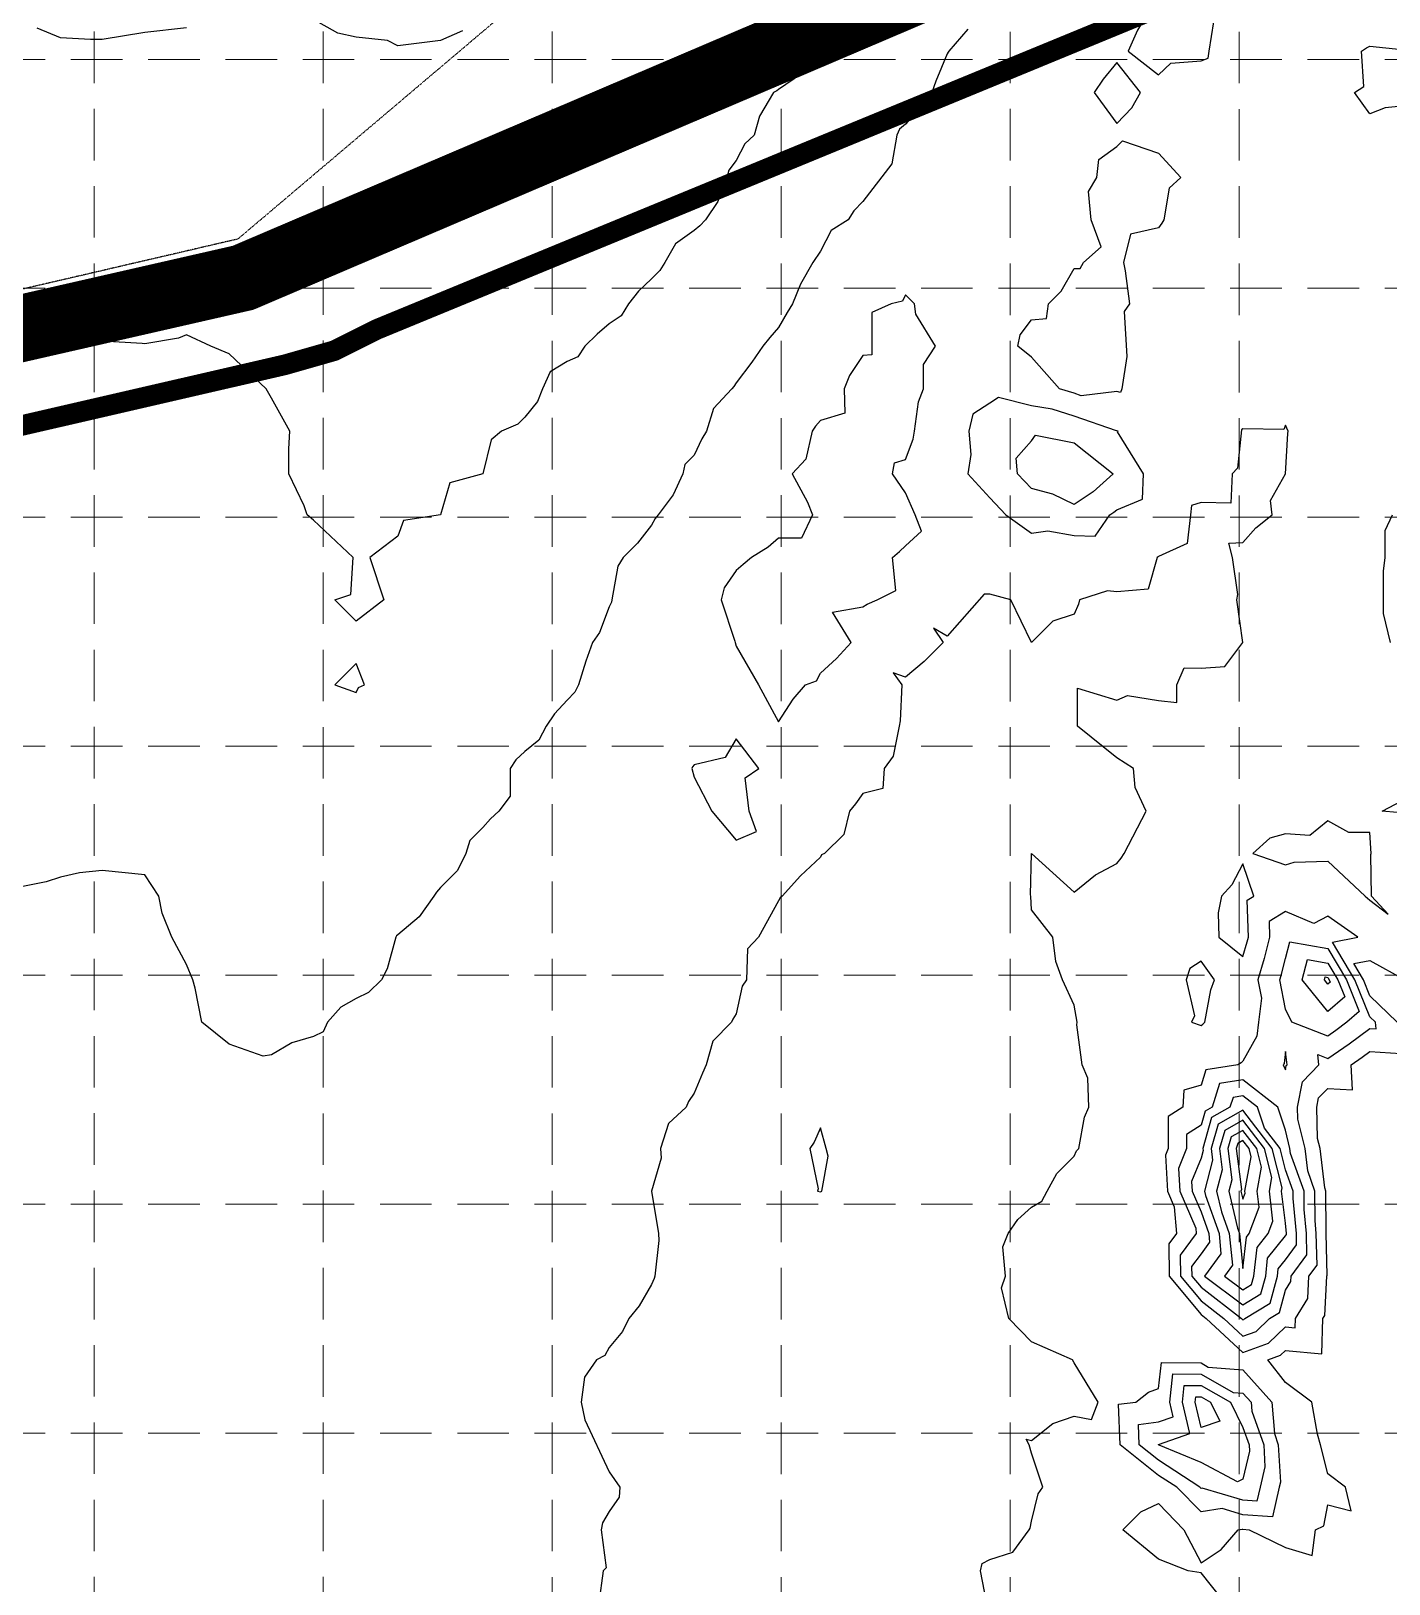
# Model space of a CAD drawing. Header units: inches. Extents: x 8135 to 11700, y -938 to 4760.
# Drawn here: x 9893 to 10420, y 608 to 1211 of the extents above; entities that cross this region are included whole.
import ezdxf

# ---------------------------------------------------------------- set-up
doc = ezdxf.new("R2010")
doc.units = ezdxf.units.IN
doc.header["$MEASUREMENT"] = 0
for name, pattern in [('DASHED', [0.75, 0.5, -0.25]), ('DASHED2', [0.375, 0.25, -0.125]), ('DOT2', [0.125, 0, -0.125]), ('HIDDEN', [0.375, 0.25, -0.125]), ('HIDDEN2', [0.1875, 0.125, -0.0625])]:
    doc.linetypes.add(name, pattern=pattern)
for name, color, linetype in [('EC', 35, 'DASHED'), ('EXCAVATION-LIMITS-W&M', 3, 'DOT2'), ('FINAL-REMEDIATION-2-27-07', 31, 'HIDDEN2'), ('GRID', 254, 'HIDDEN'), ('HATCH-1', 150, 'DASHED2'), ('LIMITS OF DISTURBANCE', 1, 'HIDDEN'), ('PRO-SILT FENCE', 8, 'DASHED2')]:
    doc.layers.add(name, color=color, linetype=linetype)

msp = doc.modelspace()

# ---------------------------------------------------------------- linework, layer by layer
at = {"layer": 'EC', "color": 35, "linetype": 'Continuous', "flags": 128}
for points, elevation in [([(10347.42, 1250.55), (10342.12, 1241.71), (10336, 1236.41), (10337.87, 1229.46), (10330.92, 1223.21), (10330.09, 1220.76), (10327.67, 1219.91), (10322.8, 1211.66), (10319.11, 1203.41), (10330.92, 1194.27), (10335.64, 1198.84), (10347.42, 1199.72), (10350.13, 1200.74), (10350.57, 1203.41), (10352.39, 1214.87), (10362.32, 1219.91), (10362.82, 1220.78), (10360.72, 1236.41)], 526), ([(10314.67, 1199.05), (10309.39, 1192.53), (10305.87, 1187.41), (10314.67, 1175.41), (10320.58, 1181.41), (10323.96, 1187.41)], 526), ([(10316.89, 1168.66), (10330.92, 1163.91), (10339.63, 1154.41), (10335.05, 1150.29), (10332.96, 1137.91), (10332.21, 1136.63), (10330.92, 1134.91), (10320.09, 1132.41), (10317.32, 1121.41), (10318.02, 1118.12), (10319.67, 1105.41), (10317.63, 1102.41), (10318.61, 1084.91), (10316.67, 1072.41), (10316.11, 1070.95), (10314.67, 1071.34), (10300.9, 1069.68), (10298.17, 1070.64), (10292.48, 1072.41), (10281.67, 1084.7), (10276.26, 1088.91), (10277.27, 1093.38), (10281.67, 1099.12), (10287.41, 1099.67), (10288.27, 1105.41), (10293.1, 1110.33), (10298.17, 1119.12), (10300.53, 1119.12), (10301.84, 1121.41), (10308.6, 1127.49), (10304.77, 1137.91), (10303.67, 1148.91), (10306.91, 1154.41), (10307.73, 1161.36), (10314.67, 1166.41)], 526), ([(10232.67, 1108.84), (10231.6, 1106.45), (10227.17, 1105.41), (10219.59, 1102), (10219.59, 1085.5), (10216.17, 1085.24), (10211, 1077.58), (10208.96, 1072.41), (10209.15, 1062.93), (10199.67, 1060.04), (10197.78, 1057.84), (10196.42, 1055.91), (10194.06, 1045.11), (10188.65, 1039.41), (10194.67, 1028.33), (10196.58, 1023.41), (10192.34, 1014.36), (10183.42, 1014.36), (10179.44, 1010.89), (10172.92, 1006.91), (10169.73, 1004.1), (10166.92, 1001.83), (10162.28, 995.12), (10161.19, 990.41), (10166.45, 974.4), (10166.56, 973.91), (10166.92, 972.41), (10175.61, 957.41), (10183.42, 943.01), (10189.05, 951.87), (10193.87, 957.41), (10198.11, 959), (10199.67, 961.99), (10205.98, 967.6), (10211.59, 973.91), (10204.39, 985.7), (10216.17, 987.66), (10217.82, 988.76), (10221.67, 990.41), (10229.01, 994.08), (10227.72, 1006.91), (10230.42, 1009.16), (10232.67, 1011.41), (10238.86, 1017.12), (10236.5, 1023.41), (10232.67, 1031.94), (10227.65, 1039.41), (10228.4, 1043.69), (10232.67, 1044.91), (10235.67, 1052.87), (10236.17, 1055.91), (10237.73, 1067.28), (10239.73, 1072.41), (10239.73, 1081.75), (10244.35, 1088.91), (10236.74, 1101.29), (10236.16, 1105.41)], 526), ([(10314.67, 1056.06), (10314.54, 1056.05), (10298.17, 1061.77), (10289.67, 1064.42), (10281.67, 1065.72), (10268.82, 1068.97), (10265.42, 1066.83), (10258.8, 1062.54), (10257.35, 1055.91), (10258.01, 1046.83), (10256.96, 1039.41), (10265.42, 1030), (10271.66, 1023.41), (10281.67, 1016.27), (10287.91, 1017.17), (10298.17, 1015.45), (10306.37, 1015.22), (10312.06, 1023.41), (10313.62, 1024.43), (10314.67, 1025.39), (10324.71, 1029.53), (10325.06, 1039.41), (10314.98, 1055.6), (10315.23, 1055.91)], 527), ([(10283.17, 1054.41), (10298.17, 1051.39), (10313.33, 1039.41), (10305.49, 1032.32), (10298.17, 1027.51), (10289.92, 1031.41), (10281.67, 1033.64), (10276.14, 1039.41), (10275.68, 1045.5), (10281.67, 1052.2)], 528), ([(10019.42, 965.66), (10015.3, 961.54), (10011.17, 957.41), (10019.42, 954.5), (10020.44, 956.41), (10022.67, 957.41)], 528), ([(10166.92, 936.46), (10162.71, 929.19), (10150.67, 926.41), (10149.99, 925.6), (10149.76, 924.91), (10150.67, 921.61), (10157.52, 908.41), (10166.92, 897.07), (10174.82, 900.52), (10171.97, 908.41), (10170.53, 921.3), (10175.81, 924.91)], 526), ([(10412.92, 900.16), (10404.8, 900.16), (10396.67, 904.66), (10389.66, 898.92), (10380.17, 899.58), (10374.17, 897.91), (10367.48, 891.91), (10380.17, 887.57), (10383.51, 888.58), (10396.67, 888.99), (10411.1, 875.41), (10412.92, 873.83), (10420.1, 868.45), (10413.64, 875.41), (10413.29, 891.55), (10413.4, 891.91)], 527), ([(10363.67, 887.95), (10359.39, 879.76), (10355.33, 875.41), (10354.07, 868.86), (10354.29, 859.41), (10363.67, 852.01), (10365.38, 857.7), (10365.81, 859.41), (10365.29, 873.84), (10367.85, 875.41)], 527), ([(10396.67, 867.6), (10391.17, 864.74), (10380.17, 869.49), (10373.8, 865.6), (10374.02, 859.41), (10371.96, 851.13), (10369.49, 842.91), (10370.82, 835.76), (10369.69, 826.41), (10369.07, 821.02), (10363.67, 811.38), (10362.94, 810.66), (10361.69, 809.91), (10349.32, 807.98), (10347.42, 801.99), (10340.79, 800.04), (10340.35, 793.41), (10334.64, 789.81), (10334.64, 777.41), (10333.56, 774.77), (10334.41, 760.91), (10337.01, 754.83), (10337.83, 744.41), (10334.91, 740.43), (10335.07, 727.91), (10347.42, 712.94), (10349.41, 711.41), (10363.67, 698.2), (10373.56, 701.82), (10380.17, 708.12), (10383.91, 707.79), (10384.03, 711.41), (10388.89, 719.2), (10389.29, 727.91), (10392.44, 732.14), (10392.15, 744.41), (10391.67, 749.41), (10391.64, 760.91), (10388.82, 768.76), (10387.78, 777.41), (10384.95, 788.77), (10384.82, 793.41), (10386.76, 803.32), (10393.2, 809.91), (10392.73, 813.86), (10396.67, 812.35), (10404.9, 818.06), (10412.92, 824.07), (10415.42, 823.92), (10415.1, 826.41), (10412.92, 828.53), (10407.11, 842.91), (10398.48, 857.58), (10408.21, 859.41)], 526), ([(10381.89, 857.7), (10396.67, 855.03), (10403.81, 842.91), (10408.78, 830.62), (10404.02, 826.41), (10399.79, 823.25), (10396.67, 821.08), (10382.7, 826.41), (10380.17, 831.45), (10378.04, 842.91), (10378.53, 844.55), (10380.17, 851.16)], 525), ([(10347.42, 850.19), (10343.08, 847.25), (10341.67, 842.91), (10344.92, 828.91), (10343.67, 826.41), (10347.42, 825.21), (10348.16, 825.66), (10348.93, 826.41), (10351.23, 839.04), (10352.61, 842.91)], 527), ([(10388.73, 850.85), (10396.67, 849.42), (10400.51, 842.91), (10403.17, 836.31), (10396.67, 830.56), (10386.65, 842.91)], 524), ([(10395.58, 844.01), (10396.67, 843.81), (10397.2, 842.91), (10397.57, 842), (10396.67, 841.21), (10395.29, 842.91)], 523), ([(10380.17, 815.07), (10379.65, 810.44), (10379.35, 809.91), (10380.17, 807.99), (10380.49, 809.6), (10380.79, 809.91)], 525), ([(10363.67, 804.04), (10354.6, 802.62), (10351.68, 793.41), (10348.97, 791.89), (10347.42, 786.44), (10341.78, 782.88), (10341.78, 777.41), (10338.64, 769.69), (10339.17, 760.91), (10345.34, 746.49), (10345.51, 744.41), (10339.33, 736.01), (10339.44, 727.91), (10347.42, 718.23), (10356.27, 711.41), (10363.67, 704.55), (10368.81, 706.43), (10374.03, 711.41), (10377.86, 713.72), (10380.17, 722.41), (10382.29, 725.8), (10382.38, 727.91), (10388.48, 736.1), (10388.29, 744.41), (10387.4, 753.69), (10387.38, 760.91), (10382.17, 775.41), (10381.93, 777.41), (10380.17, 784.47), (10377.19, 793.41)], 525), ([(10363.67, 797.86), (10359.88, 797.27), (10358.65, 793.41), (10351.51, 789.39), (10348.11, 777.41), (10348.21, 776.62), (10347.42, 773.72), (10343.72, 764.62), (10343.94, 760.91), (10347.42, 752.77), (10350.41, 744.41), (10350.74, 741.05), (10347.42, 736.58), (10343.75, 731.58), (10343.8, 727.91), (10347.42, 723.52), (10363.13, 711.41), (10363.67, 710.9), (10364.05, 711.04), (10364.44, 711.41), (10374.25, 717.33), (10377.07, 727.91), (10377.38, 730.71), (10380.17, 734.21), (10384.53, 740.06), (10384.42, 744.41), (10383.12, 757.96), (10383.12, 760.91), (10380.17, 769.1), (10378.07, 777.41), (10372.04, 785.3), (10369.33, 793.41)], 524), ([(10363.67, 792.31), (10354.05, 786.89), (10351.36, 777.41), (10351.92, 772.84), (10348.7, 760.91), (10349.11, 759.2), (10354.39, 744.41), (10355.15, 736.56), (10348.74, 727.91), (10363.67, 716.74), (10370.64, 720.94), (10372.5, 727.91), (10373.26, 734.82), (10380.17, 743.48), (10380.57, 744.01), (10380.56, 744.41), (10380.17, 748.43), (10378.7, 760.91), (10378.93, 762.16), (10375.07, 777.41)], 523), ([(10199.67, 785.41), (10197.24, 779.81), (10195.61, 777.41), (10198.82, 761.78), (10198.59, 760.91), (10199.67, 760.54), (10199.92, 760.66), (10200.26, 760.91), (10202.67, 774.41), (10201.87, 777.41)], 525), ([(10363.67, 788.38), (10356.59, 784.39), (10354.61, 777.41), (10355.64, 769.07), (10353.44, 760.91), (10355.36, 752.85), (10358.38, 744.41), (10359.57, 732.08), (10356.48, 727.91), (10363.67, 722.53), (10367.03, 724.55), (10367.93, 727.91), (10369.15, 738.94), (10373.52, 744.41), (10375.32, 749.26), (10373.95, 760.91), (10374.9, 766.18), (10372.06, 777.41)], 522), ([(10363.67, 784.45), (10359.13, 781.89), (10357.86, 777.41), (10359.36, 765.29), (10358.18, 760.91), (10361.61, 746.5), (10362.36, 744.41), (10363.67, 730.8), (10365.03, 743.05), (10366.12, 744.41), (10369.93, 754.66), (10369.19, 760.91), (10370.88, 770.21), (10369.05, 777.41)], 521), ([(10363.67, 780.52), (10361.67, 779.39), (10361.11, 777.41), (10363.08, 761.51), (10362.92, 760.91), (10363.67, 757.73), (10364.54, 760.05), (10364.44, 760.91), (10366.85, 774.23), (10366.05, 777.41)], 520), ([(10350.23, 692.56), (10363.67, 691.44), (10374.86, 678.91), (10375.87, 666.71), (10377.4, 662.41), (10378.25, 647.84), (10377.8, 645.91), (10375.16, 634.43), (10363.67, 635.21), (10355.63, 637.58), (10347.42, 636.34), (10337.96, 645.91), (10330.92, 650.52), (10316.08, 662.41), (10315.44, 678.13), (10322.06, 678.91), (10327.02, 682.87), (10330.92, 684.26), (10332.03, 694.3), (10347.42, 694.14)], 526), ([(10359.9, 682.74), (10363.67, 682.43), (10366.81, 678.91), (10367.1, 675.49), (10371.73, 662.41), (10372.23, 653.86), (10370.36, 645.91), (10369.11, 640.47), (10363.67, 640.84), (10347.81, 645.51), (10347.42, 645.45), (10346.97, 645.91), (10330.92, 656.44), (10323.46, 662.41), (10323.15, 670.31), (10330.92, 671.23), (10336.6, 673.24), (10335.26, 678.91), (10336.47, 689.87), (10347.42, 689.75)], 525), ([(10340.9, 685.43), (10347.42, 685.36), (10358.91, 678.91), (10363.67, 669.14), (10366.06, 662.41), (10366.2, 659.88), (10363.67, 649.08), (10361.59, 648.03), (10347.42, 655.53), (10331.1, 662.24), (10330.92, 662.35), (10330.85, 662.41), (10330.85, 662.49), (10330.92, 662.5), (10343.04, 666.79), (10340.18, 678.91)], 524), ([(10345.34, 680.99), (10347.42, 680.97), (10351.1, 678.91), (10354.7, 671.52), (10347.42, 669.09), (10345.11, 678.91)], 523)]:
    msp.add_lwpolyline(points, close=True, dxfattribs=dict(at, elevation=elevation))
for points, elevation in [([(10207.53, 1212.05), (10199.67, 1205.77), (10198.11, 1205), (10196.87, 1203.41), (10192.29, 1194.68), (10183.42, 1188.64), (10182.79, 1188.03), (10181.48, 1187.41), (10176.09, 1178.24), (10174, 1170.91), (10170.3, 1167.54), (10166.92, 1161.01), (10164.14, 1157.24), (10163.31, 1154.41), (10159.9, 1145.05), (10155.11, 1137.91), (10152.89, 1135.66), (10150.67, 1133.79), (10143.43, 1128.65), (10139.25, 1121.41), (10137.39, 1118.29), (10134.17, 1115.01), (10129.1, 1110.33), (10125.17, 1105.41), (10122.39, 1100.7), (10117.67, 1097.55), (10113.09, 1093.56), (10108.27, 1088.91), (10105.49, 1084.79), (10101.42, 1082.91), (10094.82, 1079.01), (10091.8, 1072.41), (10089.92, 1067.41), (10084.92, 1061.41), (10082.22, 1058.66), (10075.9, 1055.91), (10071.92, 1052.61), (10068.67, 1039.41), (10055.84, 1035.85), (10052.17, 1023.41), (10037.87, 1021.21), (10035.67, 1015.16), (10024.84, 1006.91), (10030.26, 990.41), (10019.42, 982.16), (10011.17, 990.41), (10017.36, 992.47), (10018.32, 1006.91), (10002.92, 1021.35), (10000.42, 1023.41), (9999.31, 1026.97), (9993.37, 1039.41), (9993.37, 1049.12), (9993.78, 1055.91), (9986.67, 1068.74), (9984.61, 1072.41), (9970.17, 1086), (9963.1, 1088.91), (9953.67, 1093.31), (9950.58, 1092.05), (9937.42, 1089.83), (9936.39, 1089.94), (9920.92, 1090.85), (9916.28, 1093.62), (9904.67, 1100.83), (9895.35, 1098.24), (9888.17, 1100.41)], 528), ([(10256.87, 1211.97), (10249.49, 1203.41), (10249.31, 1203.04), (10248.92, 1202.41), (10244.49, 1191.77), (10242.98, 1187.41), (10238.38, 1181.61), (10232.67, 1175.15), (10230.42, 1173.16), (10229.37, 1170.91), (10227.38, 1159.7), (10216.17, 1145.08), (10212.59, 1141.5), (10210.48, 1137.91), (10203.8, 1133.79), (10199.67, 1125.85), (10196.68, 1121.41), (10191.96, 1113), (10188.84, 1105.41), (10186.77, 1102.01), (10183.42, 1096.17), (10180, 1092.33), (10177.37, 1088.91), (10173.07, 1082.76), (10166.92, 1074.66), (10166.04, 1073.31), (10165.3, 1072.41), (10158.24, 1064.73), (10155.48, 1055.91), (10153.61, 1052.93), (10150.67, 1046.58), (10147.09, 1043), (10146.33, 1039.41), (10142.57, 1031.26), (10136.75, 1023.41), (10135.55, 1022.04), (10134.17, 1019.48), (10128.67, 1012.41), (10123.17, 1006.91), (10121.06, 1003.53), (10118.67, 990.41), (10118.57, 989.52), (10117.67, 987.66), (10113.9, 977.75), (10111.17, 973.91), (10108.59, 966.63), (10105.8, 957.41), (10104.34, 954.54), (10101.42, 951.52), (10096.47, 946.21), (10093.17, 941.41), (10090.42, 935.91), (10084.92, 931.51), (10081.5, 928.38), (10079.27, 924.91), (10079.27, 914.15), (10074.92, 908.41), (10071.58, 905.46), (10068.67, 902.06), (10063.6, 896.99), (10062.07, 891.91), (10058.77, 885.31), (10052.17, 878.71), (10050.67, 876.91), (10049.57, 875.41), (10043.92, 867.41), (10035.67, 860.35), (10035.15, 859.93), (10034.9, 859.41), (10031.46, 847.19), (10029.35, 842.91), (10024.26, 838), (10019.42, 835.65), (10013.5, 832.33), (10008.42, 826.41), (10006.65, 822.68), (10002.92, 820.91), (9994.5, 818.47), (9986.67, 813.79), (9983.37, 813.21), (9970.17, 817.89), (9959.61, 826.41), (9956.97, 839.61), (9956.03, 842.91), (9953.67, 848.91), (9947.99, 859.41), (9944.2, 868.74), (9942.84, 875.41), (9937.42, 883.66), (9920.92, 885.31), (9912.06, 884.41), (9904.67, 882.74), (9899.17, 880.91), (9888.17, 878.71)], 527), ([(9953.67, 1212.58), (9937.42, 1210.74), (9920.92, 1207.99), (9916.41, 1207.99), (9904.67, 1208.62), (9895.67, 1212.41)], 529), ([(10060.78, 1211.3), (10052.17, 1207.54), (10035.67, 1205.47), (10031.61, 1207.54), (10019.42, 1208.91), (10012.35, 1210.48), (10002.92, 1215.79)], 529), ([(10429.42, 1182.46), (10418.92, 1181.41), (10412.92, 1179.16), (10407.02, 1187.41), (10410.6, 1189.7), (10409.67, 1203.41), (10411.59, 1204.77), (10412.92, 1205.39), (10429.06, 1203.78)], 527), ([(10264.91, 597.43), (10261.87, 613.41), (10262.41, 616.33), (10265.42, 617.8), (10274.34, 620.63), (10280.66, 629.41), (10281.09, 630), (10281.67, 632.71), (10284.25, 643.34), (10286.07, 645.91), (10281.67, 659.11), (10280.68, 662.41), (10279.55, 664.56), (10281.67, 664.06), (10289.92, 670.66), (10298.17, 673.55), (10304.88, 672.21), (10307.5, 678.91), (10298.17, 694.23), (10297.56, 695.41), (10281.67, 702.34), (10272.76, 711.41), (10269.92, 723.35), (10271.46, 727.91), (10270.5, 739.25), (10272.49, 744.41), (10276.26, 749.91), (10281.67, 754.62), (10285.67, 756.91), (10287.67, 760.91), (10291.38, 767.7), (10298.17, 774.5), (10299.06, 776.53), (10299.94, 777.41), (10302.17, 789.53), (10303.91, 793.41), (10303.42, 804.66), (10301.3, 809.91), (10299.21, 825.38), (10299.35, 826.41), (10298.17, 833.01), (10293.67, 842.91), (10291.1, 849.98), (10289.92, 859.41), (10281.67, 870.08), (10281.35, 875.41), (10281.24, 875.86), (10281.67, 891.91), (10298.17, 876.91), (10306.42, 883.66), (10314.67, 888.1), (10316.42, 890.14), (10317.54, 891.91), (10326.14, 908.41), (10321.9, 917.58), (10321.17, 924.91), (10314.67, 929.04), (10299.44, 941.41), (10299.44, 956.18), (10314.67, 951.52), (10318.89, 953.26), (10330.92, 951.41), (10338, 950.55), (10338, 957.41), (10340.82, 964.01), (10347.42, 963.85), (10356.66, 964.54), (10363.67, 973.91), (10361.35, 990.41), (10361.64, 992.47), (10359.61, 1006.91), (10358.26, 1012.41), (10363.67, 1012.69), (10368.66, 1018.42), (10374.96, 1023.41), (10374.35, 1029.06), (10380.17, 1039.41), (10381.04, 1055.04), (10381.27, 1055.91), (10380.17, 1058.27), (10379.55, 1056.53), (10363.67, 1056.83), (10363.11, 1056.49), (10361.6, 1041.52), (10359.52, 1039.41), (10358.98, 1028.03), (10347.42, 1028.28), (10343.7, 1027.02), (10343.37, 1023.41), (10342.01, 1012.32), (10330.92, 1007.29), (10330.74, 1007.1), (10330.4, 1006.91), (10326.86, 994.54), (10314.67, 993.53), (10311.17, 993.91), (10300.24, 990.41), (10299.82, 988.76), (10298.17, 984.91), (10289.92, 982.16), (10281.67, 973.91), (10273.55, 990.41), (10265.42, 992.61), (10263.22, 992.61), (10248.92, 976.27), (10243.51, 979.41), (10247.3, 973.91), (10239.99, 966.49), (10232.67, 960.41), (10227.96, 962.12), (10231.24, 957.41), (10230.61, 943.41), (10230.2, 941.41), (10227.86, 929.72), (10224.42, 924.91), (10223.87, 917.21), (10216.17, 915.29), (10213.33, 911.26), (10211.02, 908.41), (10208.75, 899.34), (10201.32, 891.91), (10200.13, 891.45), (10199.67, 890.54), (10191.9, 883.3), (10184.78, 875.41), (10184.05, 874.79), (10183.42, 873.63), (10175.66, 859.41), (10171.42, 854.91), (10171.05, 842.91), (10169.37, 840.47), (10166.92, 829.71), (10165.72, 827.63), (10165.12, 826.41), (10157.9, 819.08), (10155.32, 809.91), (10153.85, 806.69), (10150.67, 798.91), (10148.47, 795.61), (10147.53, 793.41), (10140.7, 787.08), (10137.67, 777.41), (10137.9, 773.68), (10134.17, 760.91), (10136.84, 744.41), (10136.92, 741.66), (10135.4, 727.91), (10135.14, 726.94), (10134.17, 724.61), (10129.29, 716.3), (10125.37, 711.41), (10122.92, 706.32), (10117.67, 700.21), (10115.99, 697.07), (10112.8, 695.41), (10108.12, 688.62), (10106.84, 678.91), (10108.2, 672.04), (10117.67, 651.91), (10121.8, 645.91), (10121.56, 642.03), (10117.67, 636.48), (10115.11, 632.02), (10114.63, 629.41), (10116.51, 614.55), (10115.35, 613.41), (10113.61, 601.04)], 526), ([(10420.92, 973.91), (10418.2, 985.13), (10418.2, 1001.63), (10418.92, 1006.91), (10418.92, 1017.41), (10421.72, 1023.41)], 527), ([(10429.42, 907.32), (10417.78, 908.41), (10425.38, 912.45)], 527), ([(10423.48, 826.41), (10412.92, 836.7), (10410.41, 842.91), (10406.69, 849.24), (10412.92, 850.42), (10426.55, 842.91)], 527), ([(10359.97, 596.91), (10347.42, 612.73), (10342.47, 613.41), (10330.92, 617.98), (10317.05, 629.41), (10324.07, 636.37), (10330.92, 639.54), (10340.71, 629.41), (10347.42, 616.61), (10355.22, 621.73), (10361.87, 629.41), (10363.44, 629.65), (10363.67, 629.58), (10366.15, 629.41), (10380.17, 622.44), (10390.56, 619.34), (10391.86, 629.41), (10395.13, 630.95), (10396.67, 639.04), (10405.7, 636.74), (10403.45, 645.91), (10396.67, 651.07), (10393.75, 662.41), (10392.64, 666.44), (10390.37, 678.91), (10380.17, 686.6), (10373.4, 695.41), (10378.32, 697.21), (10380.17, 698.98), (10394.29, 697.72), (10394.75, 711.41), (10395.49, 712.6), (10396.19, 727.91), (10396.4, 728.19), (10396.02, 744.41), (10395.95, 745.14), (10395.91, 760.91), (10395.48, 762.11), (10393.63, 777.41), (10392.67, 781.3), (10392.32, 793.41), (10393.04, 797.05), (10396.67, 800.77), (10406.19, 800.25), (10405.74, 809.91), (10410.01, 812.87), (10412.92, 815.05), (10425.01, 814.32)], 527)]:
    msp.add_lwpolyline(points, dxfattribs=dict(at, elevation=elevation))
at = {"layer": 'EXCAVATION-LIMITS-W&M', "flags": 128}
msp.add_lwpolyline([(9041.31, 1759.07), (9109.46, 1482.12, 0.512452), (9260.08, 1421.54), (9656.12, 1672.44), (9998.37, 1798.88), (10191.91, 1827.12), (10452.39, 1948.71), (11093.29, 2446.05), (11191.15, 2162.46), (9973.57, 1130.51), (9545.9, 1031.03), (8620.57, 1114.85, -0.363359), (8552.62, 1183.07), (8481.2, 2007.98), (8481.82, 2302.15), (8479.13, 2341.55), (8500.57, 2941.17), (8907.9, 3139.23), (8912, 3253.8), (9234.32, 3057.67), (9245.94, 3030.34), (9277.45, 2993.8), (9308.42, 2975.23), (9434.31, 2920.7), (9366.46, 2701.97), (9095.11, 2301.51), (9081.78, 2123.18), (9040.33, 1945)], format="xyb", close=True, dxfattribs=at)
at = {"layer": 'FINAL-REMEDIATION-2-27-07', "const_width": 10}
msp.add_lwpolyline([(8408.14, 1478.24), (8575.01, 1135.38), (8959.65, 888.24), (9550.29, 1027.35), (9974.18, 1119.77), (10863.03, 1499.17)], dxfattribs=at)
at = {"layer": 'GRID', "color": 252, "linetype": 'HIDDEN', "lineweight": 0, "ltscale": 80}
for p, q in [((9917.73, -488.93), (9917.73, 4667.09)), ((10006.62, -488.94), (10006.62, 4667.09)), ((10095.51, -488.96), (10095.51, 4667.09)), ((10184.4, -488.97), (10184.4, 4667.09)), ((10273.3, -488.99), (10273.3, 4667.09)), ((10362.19, -489), (10362.19, 4667.09)), ((8228.76, 1200.27), (11606.69, 1200.27)), ((8228.76, 1111.38), (11606.69, 1111.38)), ((8228.76, 1022.49), (11606.69, 1022.49)), ((8228.76, 933.59), (11606.69, 933.59)), ((8228.76, 844.7), (11606.69, 844.7)), ((8228.76, 755.81), (11606.69, 755.81)), ((8228.76, 666.92), (11606.69, 666.92))]:
    msp.add_line(p, q, dxfattribs=at)
at = {"layer": 'HATCH-1', "const_width": 7, "flags": 128}
msp.add_lwpolyline([(8976.99, 897.4), (9106.18, 1253.25), (9095.98, 1522.63), (9209.43, 1497.18), (9223.43, 1506.06), (9334.24, 1285.67), (10055.73, 1263.07), (10599.21, 1874.26), (11272.32, 2202.46), (11325.1, 2121.43), (10859.84, 1503.25), (9972.63, 1124.54)], close=True, dxfattribs=at)
at = {"layer": 'LIMITS OF DISTURBANCE', "color": 1, "ltscale": 150, "const_width": 8}
msp.add_lwpolyline([(8372.31, 1464.87), (8518.5, 1122.97), (8946.01, 841.74), (9001.54, 855.58), (9023.61, 858.34), (9042.91, 863.85), (9062.22, 869.37), (9081.53, 869.37), (9095.32, 874.88), (9991.72, 1081.67), (10011.03, 1087.19), (10027.58, 1095.46), (10890.89, 1451.14)], dxfattribs=at)
at = {"layer": 'PRO-SILT FENCE', "color": 200, "const_width": 15}
msp.add_lwpolyline([(8527.54, 1154), (8569.6, 1126.97), (8957.78, 877.56), (9977.28, 1110.22), (10869.41, 1491.02), (11341.2, 2117.88), (11341.2, 2171.22)], dxfattribs=at)

doc.saveas('drawing.dxf')
